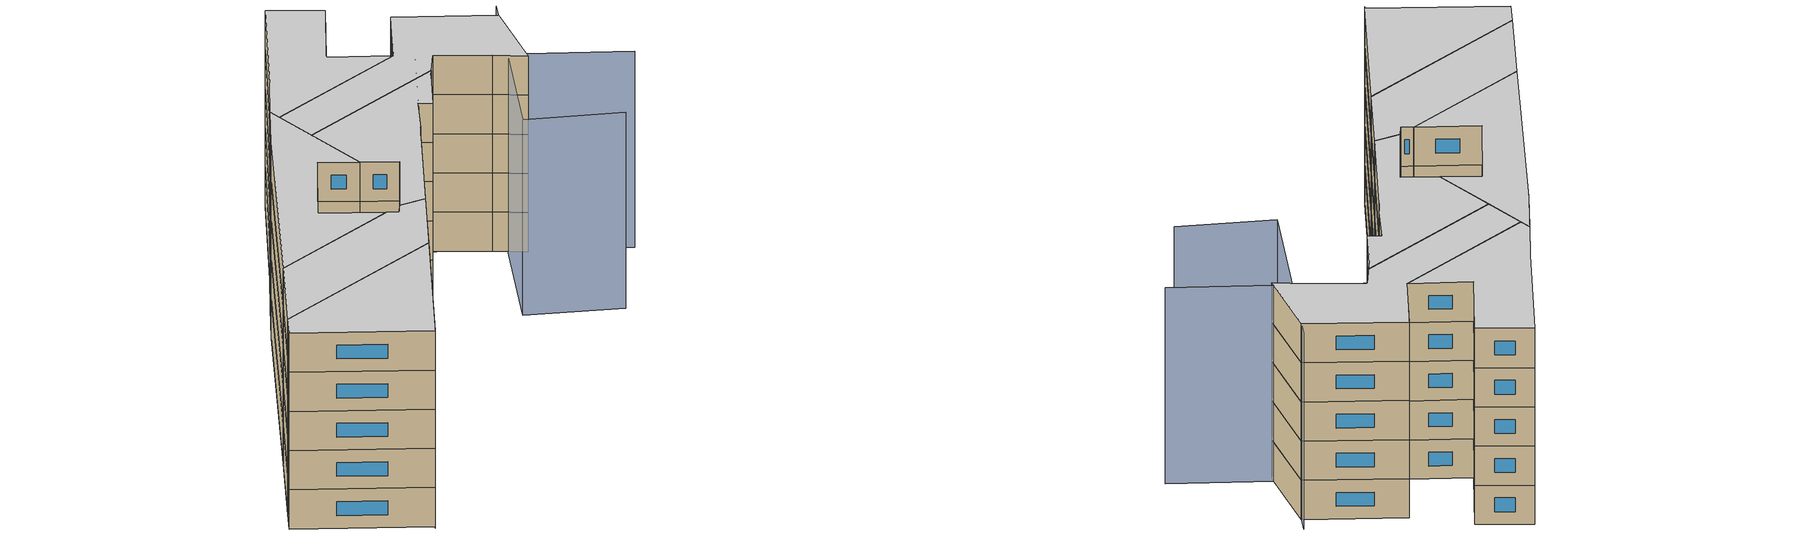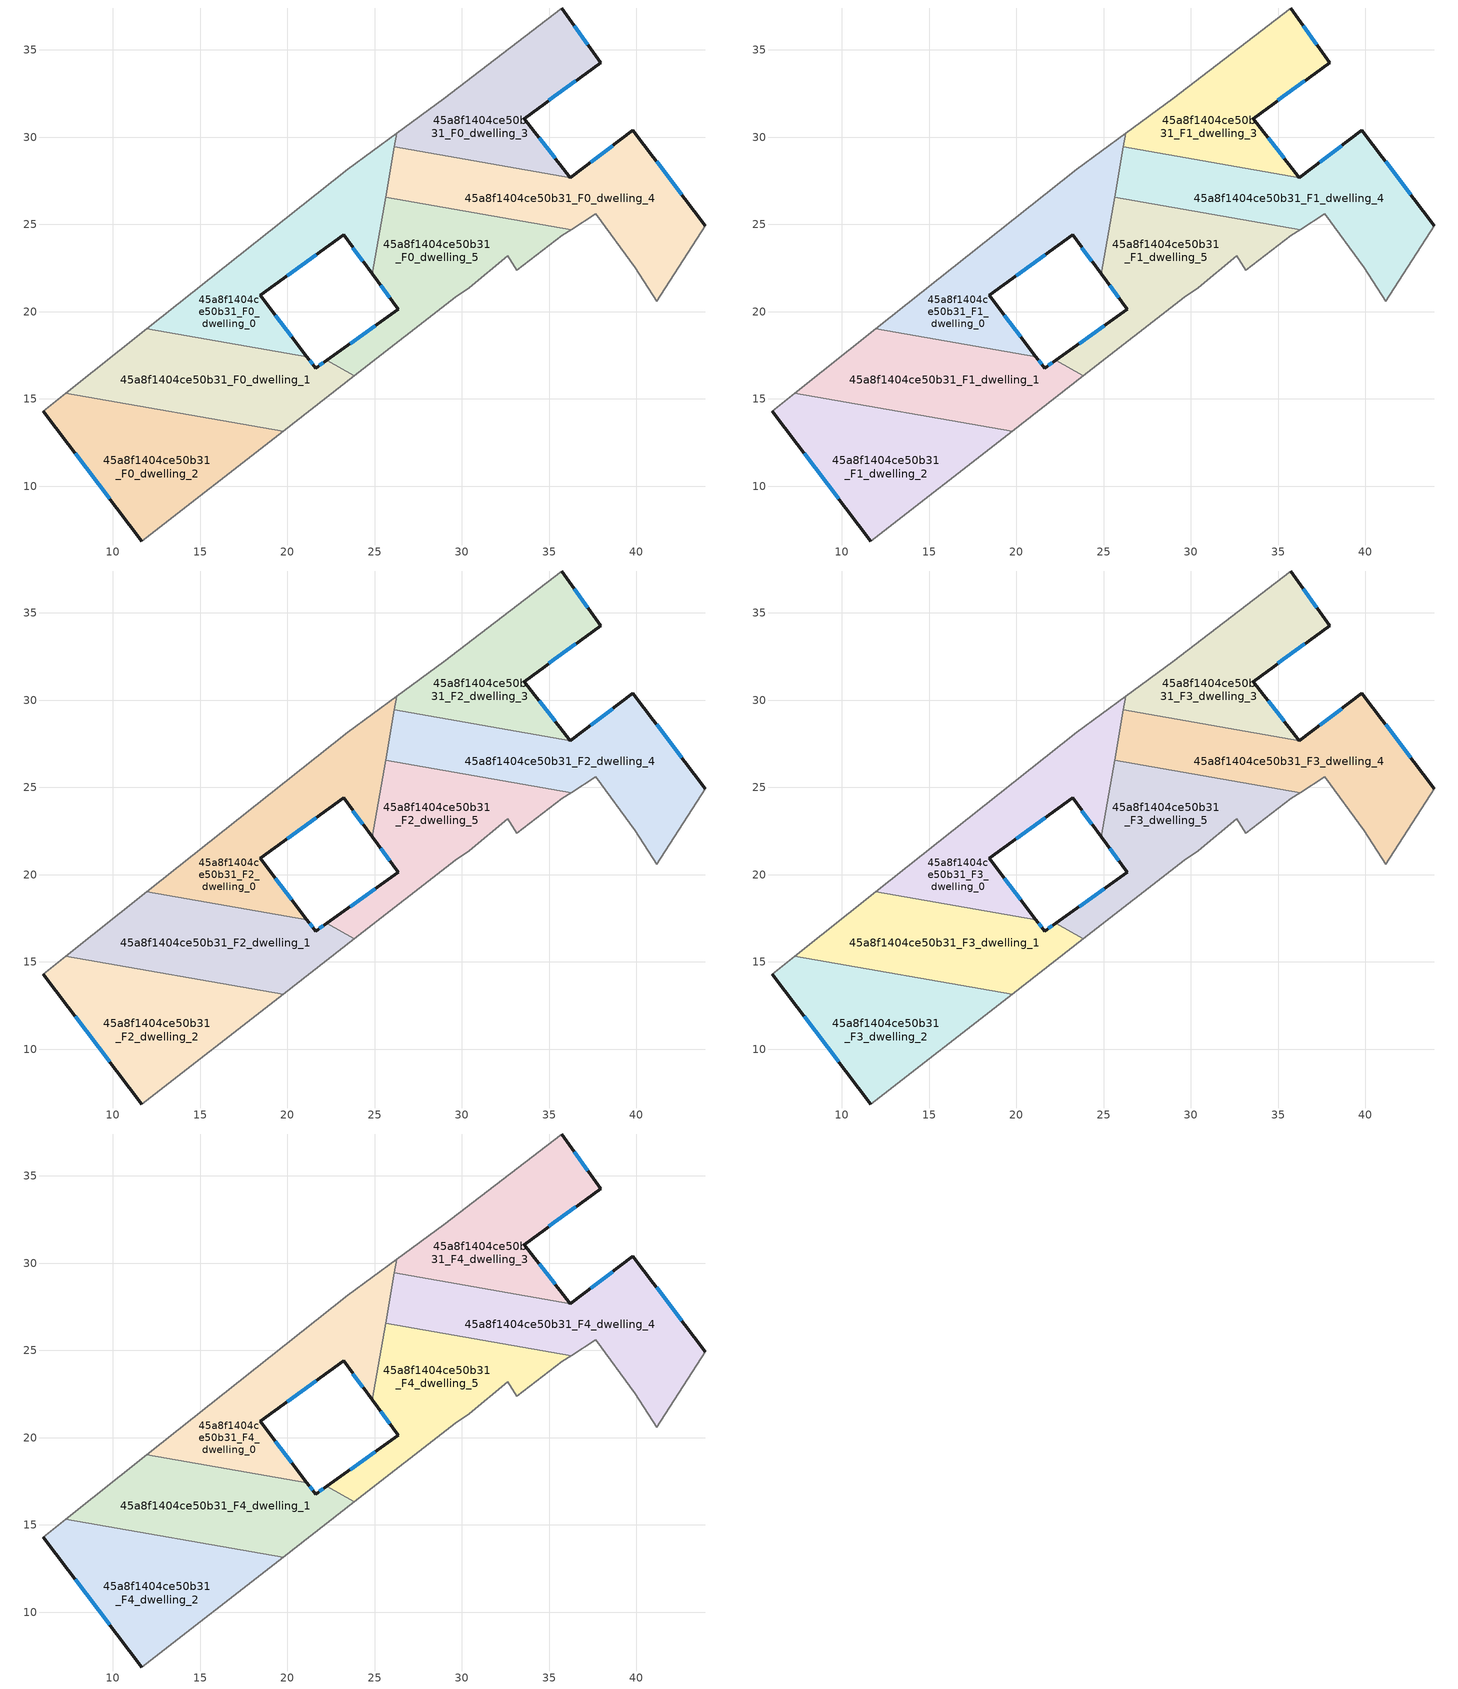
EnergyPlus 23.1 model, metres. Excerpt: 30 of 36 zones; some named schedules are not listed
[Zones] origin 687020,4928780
45a8f1404ce50b31_F0_dwelling_0
 floor ground (EU_floor_Construction): 26.27,30.23 24.86,22.17 23.23,24.39 18.44,20.93 21.11,17.43 11.95,19.02 23.46,28.15 z0
 wall outside (EU_wall_Construction): 21.11,17.43 18.44,20.93 23.23,24.39 24.86,22.17 z0:3
 wall adiabatic (EU_wall_Construction): 26.27,30.23 23.46,28.15 11.95,19.02 z0:3
 wall to 45a8f1404ce50b31_F0_dwelling_1 (EU_wall_Construction): 11.95,19.02 21.11,17.43 z0:3
 wall to 45a8f1404ce50b31_F0_dwelling_5 (EU_wall_Construction): 24.86,22.17 25.63,26.55 z0:3
 wall to 45a8f1404ce50b31_F0_dwelling_4 (EU_wall_Construction): 25.63,26.55 26.13,29.44 z0:3
 wall to 45a8f1404ce50b31_F0_dwelling_3 (EU_wall_Construction): 26.13,29.44 26.27,30.23 z0:3
 window (EU_Window_Construction): 20.24,18.57 19.31,19.79 / 23.76,23.67 24.33,22.89 / 19.99,22.06 21.67,23.27 z0.98:2.02
45a8f1404ce50b31_F0_dwelling_1
 floor ground (EU_floor_Construction): 22.27,17.22 23.85,16.33 19.76,13.16 7.29,15.33 11.95,19.02 21.11,17.43 21.62,16.76 z0
 wall outside (EU_wall_Construction): 22.27,17.22 21.62,16.76 21.11,17.43 z0:3
 wall adiabatic (EU_wall_Construction): 11.95,19.02 7.29,15.33 / 19.76,13.16 23.85,16.33 z0:3
 wall to 45a8f1404ce50b31_F0_dwelling_5 (EU_wall_Construction): 23.85,16.33 22.27,17.22 z0:3
 wall to 45a8f1404ce50b31_F0_dwelling_2 (EU_wall_Construction): 7.29,15.33 19.76,13.16 z0:3
 window (EU_Window_Construction): 21.45,16.98 21.27,17.21 / 22.06,17.07 21.83,16.91 z0.98:2.02
45a8f1404ce50b31_F0_dwelling_2
 floor ground (EU_floor_Construction): 19.76,13.16 11.65,6.85 6,14.3 7.29,15.33 z0
 wall outside (EU_wall_Construction): 6,14.3 11.65,6.85 z0:3
 wall adiabatic (EU_wall_Construction): 11.65,6.85 19.76,13.16 / 7.29,15.33 6,14.3 z0:3
 window (EU_Window_Construction): 7.83,11.88 9.81,9.28 z0.98:2.02
45a8f1404ce50b31_F0_dwelling_3
 floor ground (EU_floor_Construction): 35.73,37.4 37.95,34.27 33.57,31.06 36.22,27.68 26.13,29.44 26.27,30.23 28.96,32.21 z0
 wall outside (EU_wall_Construction): 36.22,27.68 33.57,31.06 37.95,34.27 35.73,37.4 z0:3
 wall adiabatic (EU_wall_Construction): 35.73,37.4 28.96,32.21 26.27,30.23 z0:3
 wall to 45a8f1404ce50b31_F0_dwelling_4 (EU_wall_Construction): 26.13,29.44 36.22,27.68 z0:3
 window (EU_Window_Construction): 35.36,28.78 34.43,29.96 / 37.23,35.29 36.45,36.39 / 34.99,32.11 36.53,33.23 z0.98:2.02
45a8f1404ce50b31_F0_dwelling_4
 floor ground (EU_floor_Construction): 39.81,30.4 43.96,24.91 41.18,20.6 39.94,22.52 37.68,25.6 36.26,24.7 25.63,26.55 26.13,29.44 36.22,27.68 z0
 wall outside (EU_wall_Construction): 43.96,24.91 39.81,30.4 36.22,27.68 z0:3
 wall adiabatic (EU_wall_Construction): 36.26,24.7 37.68,25.6 39.94,22.52 41.18,20.6 43.96,24.91 z0:3
 wall to 45a8f1404ce50b31_F0_dwelling_5 (EU_wall_Construction): 25.63,26.55 36.26,24.7 z0:3
 window (EU_Window_Construction): 38.64,29.52 37.39,28.57 / 42.61,26.7 41.16,28.62 z0.98:2.02
45a8f1404ce50b31_F0_dwelling_5
 floor ground (EU_floor_Construction): 36.26,24.7 35.76,24.37 33.15,22.37 32.62,23.19 30.43,21.38 29.62,20.81 23.85,16.33 22.27,17.22 26.37,20.13 24.86,22.17 25.63,26.55 z0
 wall outside (EU_wall_Construction): 24.86,22.17 26.37,20.13 22.27,17.22 z0:3
 wall adiabatic (EU_wall_Construction): 23.85,16.33 29.62,20.81 30.43,21.38 32.62,23.19 33.15,22.37 35.76,24.37 36.26,24.7 z0:3
 window (EU_Window_Construction): 25.35,21.51 25.88,20.8 / 25.03,19.19 23.6,18.17 z0.98:2.02
45a8f1404ce50b31_F1_dwelling_0
 floor to 45a8f1404ce50b31_F0_dwelling_0 (EU_floor_Construction): 26.27,30.23 24.86,22.17 23.23,24.39 18.44,20.93 21.11,17.43 11.95,19.02 23.46,28.15 z3
 wall outside (EU_wall_Construction): 21.11,17.43 18.44,20.93 23.23,24.39 24.86,22.17 z3:6
 wall adiabatic (EU_wall_Construction): 26.27,30.23 23.46,28.15 11.95,19.02 z3:6
 wall to 45a8f1404ce50b31_F1_dwelling_1 (EU_wall_Construction): 11.95,19.02 21.11,17.43 z3:6
 wall to 45a8f1404ce50b31_F1_dwelling_5 (EU_wall_Construction): 24.86,22.17 25.63,26.55 z3:6
 wall to 45a8f1404ce50b31_F1_dwelling_4 (EU_wall_Construction): 25.63,26.55 26.13,29.44 z3:6
 wall to 45a8f1404ce50b31_F1_dwelling_3 (EU_wall_Construction): 26.13,29.44 26.27,30.23 z3:6
 window (EU_Window_Construction): 20.24,18.57 19.31,19.79 / 23.76,23.67 24.33,22.89 / 19.99,22.06 21.67,23.27 z3.98:5.02
45a8f1404ce50b31_F1_dwelling_1
 floor to 45a8f1404ce50b31_F0_dwelling_1 (EU_floor_Construction): 22.27,17.22 23.85,16.33 19.76,13.16 7.29,15.33 11.95,19.02 21.11,17.43 21.62,16.76 z3
 wall outside (EU_wall_Construction): 22.27,17.22 21.62,16.76 21.11,17.43 z3:6
 wall adiabatic (EU_wall_Construction): 11.95,19.02 7.29,15.33 / 19.76,13.16 23.85,16.33 z3:6
 wall to 45a8f1404ce50b31_F1_dwelling_5 (EU_wall_Construction): 23.85,16.33 22.27,17.22 z3:6
 wall to 45a8f1404ce50b31_F1_dwelling_2 (EU_wall_Construction): 7.29,15.33 19.76,13.16 z3:6
 window (EU_Window_Construction): 21.45,16.98 21.27,17.21 / 22.06,17.07 21.83,16.91 z3.98:5.02
45a8f1404ce50b31_F1_dwelling_2
 floor to 45a8f1404ce50b31_F0_dwelling_2 (EU_floor_Construction): 19.76,13.16 11.65,6.85 6,14.3 7.29,15.33 z3
 wall outside (EU_wall_Construction): 6,14.3 11.65,6.85 z3:6
 wall adiabatic (EU_wall_Construction): 11.65,6.85 19.76,13.16 / 7.29,15.33 6,14.3 z3:6
 window (EU_Window_Construction): 7.83,11.88 9.81,9.28 z3.98:5.02
45a8f1404ce50b31_F1_dwelling_3
 floor to 45a8f1404ce50b31_F0_dwelling_3 (EU_floor_Construction): 35.73,37.4 37.95,34.27 33.57,31.06 36.22,27.68 26.13,29.44 26.27,30.23 28.96,32.21 z3
 wall outside (EU_wall_Construction): 36.22,27.68 33.57,31.06 37.95,34.27 35.73,37.4 z3:6
 wall adiabatic (EU_wall_Construction): 35.73,37.4 28.96,32.21 26.27,30.23 z3:6
 wall to 45a8f1404ce50b31_F1_dwelling_4 (EU_wall_Construction): 26.13,29.44 36.22,27.68 z3:6
 window (EU_Window_Construction): 35.36,28.78 34.43,29.96 / 37.23,35.29 36.45,36.39 / 34.99,32.11 36.53,33.23 z3.98:5.02
45a8f1404ce50b31_F1_dwelling_4
 floor to 45a8f1404ce50b31_F0_dwelling_4 (EU_floor_Construction): 39.8,30.4 43.96,24.91 41.17,20.6 39.94,22.52 37.67,25.6 36.26,24.7 25.63,26.55 26.13,29.44 36.22,27.68 z3
 wall outside (EU_wall_Construction): 43.96,24.91 39.81,30.4 36.22,27.68 z3:6
 wall adiabatic (EU_wall_Construction): 36.26,24.7 37.68,25.6 39.94,22.52 41.18,20.6 43.96,24.91 z3:6
 wall to 45a8f1404ce50b31_F1_dwelling_5 (EU_wall_Construction): 25.63,26.55 36.26,24.7 z3:6
 window (EU_Window_Construction): 38.64,29.52 37.39,28.57 / 42.61,26.7 41.16,28.62 z3.98:5.02
45a8f1404ce50b31_F1_dwelling_5
 floor to 45a8f1404ce50b31_F0_dwelling_5 (EU_floor_Construction): 36.26,24.7 35.75,24.37 33.15,22.37 32.62,23.19 30.43,21.38 29.62,20.81 23.85,16.33 22.27,17.22 26.37,20.13 24.86,22.17 25.63,26.55 z3
 wall outside (EU_wall_Construction): 24.86,22.17 26.37,20.13 22.27,17.22 z3:6
 wall adiabatic (EU_wall_Construction): 23.85,16.33 29.62,20.81 30.43,21.38 32.62,23.19 33.15,22.37 35.76,24.37 36.26,24.7 z3:6
 window (EU_Window_Construction): 25.35,21.51 25.88,20.8 / 25.03,19.19 23.6,18.17 z3.98:5.02
45a8f1404ce50b31_F2_dwelling_0
 floor to 45a8f1404ce50b31_F1_dwelling_0 (EU_floor_Construction): 26.27,30.23 24.86,22.17 23.23,24.39 18.44,20.93 21.11,17.43 11.95,19.02 23.46,28.15 z6
 wall outside (EU_wall_Construction): 21.11,17.43 18.44,20.93 23.23,24.39 24.86,22.17 z6:9
 wall adiabatic (EU_wall_Construction): 26.27,30.23 23.46,28.15 11.95,19.02 z6:9
 wall to 45a8f1404ce50b31_F2_dwelling_1 (EU_wall_Construction): 11.95,19.02 21.11,17.43 z6:9
 wall to 45a8f1404ce50b31_F2_dwelling_5 (EU_wall_Construction): 24.86,22.17 25.63,26.55 z6:9
 wall to 45a8f1404ce50b31_F2_dwelling_4 (EU_wall_Construction): 25.63,26.55 26.13,29.44 z6:9
 wall to 45a8f1404ce50b31_F2_dwelling_3 (EU_wall_Construction): 26.13,29.44 26.27,30.23 z6:9
 window (EU_Window_Construction): 20.24,18.57 19.31,19.79 / 23.76,23.67 24.33,22.89 / 19.99,22.06 21.67,23.27 z6.98:8.02
45a8f1404ce50b31_F2_dwelling_1
 floor to 45a8f1404ce50b31_F1_dwelling_1 (EU_floor_Construction): 22.27,17.22 23.85,16.33 19.76,13.16 7.29,15.33 11.95,19.02 21.11,17.43 21.62,16.76 z6
 wall outside (EU_wall_Construction): 22.27,17.22 21.62,16.76 21.11,17.43 z6:9
 wall adiabatic (EU_wall_Construction): 11.95,19.02 7.29,15.33 / 19.76,13.16 23.85,16.33 z6:9
 wall to 45a8f1404ce50b31_F2_dwelling_5 (EU_wall_Construction): 23.85,16.33 22.27,17.22 z6:9
 wall to 45a8f1404ce50b31_F2_dwelling_2 (EU_wall_Construction): 7.29,15.33 19.76,13.16 z6:9
 window (EU_Window_Construction): 21.45,16.98 21.27,17.21 / 22.06,17.07 21.83,16.91 z6.98:8.02
45a8f1404ce50b31_F2_dwelling_2
 floor to 45a8f1404ce50b31_F1_dwelling_2 (EU_floor_Construction): 19.76,13.16 11.65,6.85 6,14.3 7.29,15.33 z6
 wall outside (EU_wall_Construction): 6,14.3 11.65,6.85 z6:9
 wall adiabatic (EU_wall_Construction): 11.65,6.85 19.76,13.16 / 7.29,15.33 6,14.3 z6:9
 window (EU_Window_Construction): 7.83,11.88 9.81,9.28 z6.98:8.02
45a8f1404ce50b31_F2_dwelling_3
 floor to 45a8f1404ce50b31_F1_dwelling_3 (EU_floor_Construction): 35.73,37.4 37.95,34.27 33.57,31.06 36.22,27.68 26.13,29.44 26.27,30.23 28.96,32.21 z6
 wall outside (EU_wall_Construction): 36.22,27.68 33.57,31.06 37.95,34.27 35.73,37.4 z6:9
 wall adiabatic (EU_wall_Construction): 35.73,37.4 28.96,32.21 26.27,30.23 z6:9
 wall to 45a8f1404ce50b31_F2_dwelling_4 (EU_wall_Construction): 26.13,29.44 36.22,27.68 z6:9
 window (EU_Window_Construction): 35.36,28.78 34.43,29.96 / 37.23,35.29 36.45,36.39 / 34.99,32.11 36.53,33.23 z6.98:8.02
45a8f1404ce50b31_F2_dwelling_4
 floor to 45a8f1404ce50b31_F1_dwelling_4 (EU_floor_Construction): 39.8,30.4 43.96,24.91 41.17,20.6 39.94,22.52 37.67,25.6 36.26,24.7 25.63,26.55 26.13,29.44 36.22,27.68 z6
 wall outside (EU_wall_Construction): 43.96,24.91 39.81,30.4 36.22,27.68 z6:9
 wall adiabatic (EU_wall_Construction): 36.26,24.7 37.68,25.6 39.94,22.52 41.18,20.6 43.96,24.91 z6:9
 wall to 45a8f1404ce50b31_F2_dwelling_5 (EU_wall_Construction): 25.63,26.55 36.26,24.7 z6:9
 window (EU_Window_Construction): 38.64,29.52 37.39,28.57 / 42.61,26.7 41.16,28.62 z6.98:8.02
45a8f1404ce50b31_F2_dwelling_5
 floor to 45a8f1404ce50b31_F1_dwelling_5 (EU_floor_Construction): 36.26,24.7 35.75,24.37 33.15,22.37 32.62,23.19 30.43,21.38 29.62,20.81 23.85,16.33 22.27,17.22 26.37,20.13 24.86,22.17 25.63,26.55 z6
 wall outside (EU_wall_Construction): 24.86,22.17 26.37,20.13 22.27,17.22 z6:9
 wall adiabatic (EU_wall_Construction): 23.85,16.33 29.62,20.81 30.43,21.38 32.62,23.19 33.15,22.37 35.76,24.37 36.26,24.7 z6:9
 window (EU_Window_Construction): 25.35,21.51 25.88,20.8 / 25.03,19.19 23.6,18.17 z6.98:8.02
45a8f1404ce50b31_F3_dwelling_0
 floor to 45a8f1404ce50b31_F2_dwelling_0 (EU_floor_Construction): 26.27,30.23 24.86,22.17 23.23,24.39 18.44,20.93 21.11,17.43 11.95,19.02 23.46,28.15 z9
 wall outside (EU_wall_Construction): 21.11,17.43 18.44,20.93 23.23,24.39 24.86,22.17 z9:12
 wall adiabatic (EU_wall_Construction): 26.27,30.23 23.46,28.15 11.95,19.02 z9:12
 wall to 45a8f1404ce50b31_F3_dwelling_1 (EU_wall_Construction): 11.95,19.02 21.11,17.43 z9:12
 wall to 45a8f1404ce50b31_F3_dwelling_5 (EU_wall_Construction): 24.86,22.17 25.63,26.55 z9:12
 wall to 45a8f1404ce50b31_F3_dwelling_4 (EU_wall_Construction): 25.63,26.55 26.13,29.44 z9:12
 wall to 45a8f1404ce50b31_F3_dwelling_3 (EU_wall_Construction): 26.13,29.44 26.27,30.23 z9:12
 window (EU_Window_Construction): 20.24,18.57 19.31,19.79 / 23.76,23.67 24.33,22.89 / 19.99,22.06 21.67,23.27 z9.98:11.02
45a8f1404ce50b31_F3_dwelling_1
 floor to 45a8f1404ce50b31_F2_dwelling_1 (EU_floor_Construction): 22.27,17.22 23.85,16.33 19.76,13.16 7.29,15.33 11.95,19.02 21.11,17.43 21.62,16.76 z9
 wall outside (EU_wall_Construction): 22.27,17.22 21.62,16.76 21.11,17.43 z9:12
 wall adiabatic (EU_wall_Construction): 11.95,19.02 7.29,15.33 / 19.76,13.16 23.85,16.33 z9:12
 wall to 45a8f1404ce50b31_F3_dwelling_5 (EU_wall_Construction): 23.85,16.33 22.27,17.22 z9:12
 wall to 45a8f1404ce50b31_F3_dwelling_2 (EU_wall_Construction): 7.29,15.33 19.76,13.16 z9:12
 window (EU_Window_Construction): 21.45,16.98 21.27,17.21 / 22.06,17.07 21.83,16.91 z9.98:11.02
45a8f1404ce50b31_F3_dwelling_2
 floor to 45a8f1404ce50b31_F2_dwelling_2 (EU_floor_Construction): 19.76,13.16 11.65,6.85 6,14.3 7.29,15.33 z9
 wall outside (EU_wall_Construction): 6,14.3 11.65,6.85 z9:12
 wall adiabatic (EU_wall_Construction): 11.65,6.85 19.76,13.16 / 7.29,15.33 6,14.3 z9:12
 window (EU_Window_Construction): 7.83,11.88 9.81,9.28 z9.98:11.02
45a8f1404ce50b31_F3_dwelling_3
 floor to 45a8f1404ce50b31_F2_dwelling_3 (EU_floor_Construction): 35.73,37.4 37.95,34.27 33.57,31.06 36.22,27.68 26.13,29.44 26.27,30.23 28.96,32.21 z9
 wall outside (EU_wall_Construction): 36.22,27.68 33.57,31.06 37.95,34.27 35.73,37.4 z9:12
 wall adiabatic (EU_wall_Construction): 35.73,37.4 28.96,32.21 26.27,30.23 z9:12
 wall to 45a8f1404ce50b31_F3_dwelling_4 (EU_wall_Construction): 26.13,29.44 36.22,27.68 z9:12
 window (EU_Window_Construction): 35.36,28.78 34.43,29.96 / 37.23,35.29 36.45,36.39 / 34.99,32.11 36.53,33.23 z9.98:11.02
45a8f1404ce50b31_F3_dwelling_4
 floor to 45a8f1404ce50b31_F2_dwelling_4 (EU_floor_Construction): 39.8,30.4 43.96,24.91 41.17,20.6 39.94,22.52 37.67,25.6 36.26,24.7 25.63,26.55 26.13,29.44 36.22,27.68 z9
 wall outside (EU_wall_Construction): 43.96,24.91 39.81,30.4 36.22,27.68 z9:12
 wall adiabatic (EU_wall_Construction): 36.26,24.7 37.68,25.6 39.94,22.52 41.18,20.6 43.96,24.91 z9:12
 wall to 45a8f1404ce50b31_F3_dwelling_5 (EU_wall_Construction): 25.63,26.55 36.26,24.7 z9:12
 window (EU_Window_Construction): 38.64,29.52 37.39,28.57 / 42.61,26.7 41.16,28.62 z9.98:11.02
45a8f1404ce50b31_F3_dwelling_5
 floor to 45a8f1404ce50b31_F2_dwelling_5 (EU_floor_Construction): 36.26,24.7 35.75,24.37 33.15,22.37 32.62,23.19 30.43,21.38 29.62,20.81 23.85,16.33 22.27,17.22 26.37,20.13 24.86,22.17 25.63,26.55 z9
 wall outside (EU_wall_Construction): 24.86,22.17 26.37,20.13 22.27,17.22 z9:12
 wall adiabatic (EU_wall_Construction): 23.85,16.33 29.62,20.81 30.43,21.38 32.62,23.19 33.15,22.37 35.76,24.37 36.26,24.7 z9:12
 window (EU_Window_Construction): 25.35,21.51 25.88,20.8 / 25.03,19.19 23.6,18.17 z9.98:11.02
45a8f1404ce50b31_F4_dwelling_0
 floor to 45a8f1404ce50b31_F3_dwelling_0 (EU_floor_Construction): 26.27,30.23 24.86,22.17 23.23,24.39 18.44,20.93 21.11,17.43 11.95,19.02 23.46,28.15 z12
 wall outside (EU_wall_Construction): 21.11,17.43 18.44,20.93 23.23,24.39 24.86,22.17 z12:15
 wall adiabatic (EU_wall_Construction): 26.27,30.23 23.46,28.15 11.95,19.02 z12:15
 wall to 45a8f1404ce50b31_F4_dwelling_1 (EU_wall_Construction): 11.95,19.02 21.11,17.43 z12:15
 wall to 45a8f1404ce50b31_F4_dwelling_5 (EU_wall_Construction): 24.86,22.17 25.63,26.55 z12:15
 wall to 45a8f1404ce50b31_F4_dwelling_4 (EU_wall_Construction): 25.63,26.55 26.13,29.44 z12:15
 wall to 45a8f1404ce50b31_F4_dwelling_3 (EU_wall_Construction): 26.13,29.44 26.27,30.23 z12:15
 window (EU_Window_Construction): 20.24,18.57 19.31,19.79 / 23.76,23.67 24.33,22.89 / 19.99,22.06 21.67,23.27 z12.98:14.02
 ceiling to 45a8f1404ce50b31_F5_dwelling_0 (EU_floor_Construction): 24.86,22.17 26.27,30.23 23.46,28.15 11.95,19.02 21.11,17.43 18.44,20.93 23.23,24.39 z15
45a8f1404ce50b31_F4_dwelling_1
 floor to 45a8f1404ce50b31_F3_dwelling_1 (EU_floor_Construction): 22.27,17.22 23.85,16.33 19.76,13.16 7.29,15.33 11.95,19.02 21.11,17.43 21.62,16.76 z12
 wall outside (EU_wall_Construction): 22.27,17.22 21.62,16.76 21.11,17.43 z12:15
 wall adiabatic (EU_wall_Construction): 11.95,19.02 7.29,15.33 / 19.76,13.16 23.85,16.33 z12:15
 wall to 45a8f1404ce50b31_F4_dwelling_5 (EU_wall_Construction): 23.85,16.33 22.27,17.22 z12:15
 wall to 45a8f1404ce50b31_F4_dwelling_2 (EU_wall_Construction): 7.29,15.33 19.76,13.16 z12:15
 window (EU_Window_Construction): 21.45,16.98 21.27,17.21 / 22.06,17.07 21.83,16.91 z12.98:14.02
 ceiling to 45a8f1404ce50b31_F5_dwelling_1 (EU_floor_Construction): 23.85,16.33 22.27,17.22 21.62,16.76 21.11,17.43 11.95,19.02 7.29,15.33 19.76,13.16 z15
45a8f1404ce50b31_F4_dwelling_2
 floor to 45a8f1404ce50b31_F3_dwelling_2 (EU_floor_Construction): 19.76,13.16 11.65,6.85 6,14.3 7.29,15.33 z12
 wall outside (EU_wall_Construction): 6,14.3 11.65,6.85 z12:15
 wall adiabatic (EU_wall_Construction): 11.65,6.85 19.76,13.16 / 7.29,15.33 6,14.3 z12:15
 window (EU_Window_Construction): 7.83,11.88 9.81,9.28 z12.98:14.02
 ceiling to 45a8f1404ce50b31_F5_dwelling_2 (EU_floor_Construction): 19.76,13.16 7.29,15.33 6,14.3 11.65,6.85 z15
45a8f1404ce50b31_F4_dwelling_3
 floor to 45a8f1404ce50b31_F3_dwelling_3 (EU_floor_Construction): 35.73,37.4 37.95,34.27 33.57,31.06 36.22,27.68 26.13,29.44 26.27,30.23 28.96,32.21 z12
 wall outside (EU_wall_Construction): 36.22,27.68 33.57,31.06 37.95,34.27 35.73,37.4 z12:15
 wall adiabatic (EU_wall_Construction): 35.73,37.4 28.96,32.21 26.27,30.23 z12:15
 wall to 45a8f1404ce50b31_F4_dwelling_4 (EU_wall_Construction): 26.13,29.44 36.22,27.68 z12:15
 window (EU_Window_Construction): 35.36,28.78 34.43,29.96 / 37.23,35.29 36.45,36.39 / 34.99,32.11 36.53,33.23 z12.98:14.02
 ceiling to 45a8f1404ce50b31_F5_dwelling_3 (EU_floor_Construction): 36.22,27.68 33.57,31.06 37.95,34.27 35.73,37.4 28.96,32.21 26.27,30.23 26.13,29.44 z15
45a8f1404ce50b31_F4_dwelling_4
 floor to 45a8f1404ce50b31_F3_dwelling_4 (EU_floor_Construction): 39.8,30.4 43.96,24.91 41.17,20.6 39.94,22.52 37.67,25.6 36.26,24.7 25.63,26.55 26.13,29.44 36.22,27.68 z12
 wall outside (EU_wall_Construction): 43.96,24.91 39.81,30.4 36.22,27.68 z12:15
 wall adiabatic (EU_wall_Construction): 36.26,24.7 37.68,25.6 39.94,22.52 41.18,20.6 43.96,24.91 z12:15
 wall to 45a8f1404ce50b31_F4_dwelling_5 (EU_wall_Construction): 25.63,26.55 36.26,24.7 z12:15
 window (EU_Window_Construction): 38.64,29.52 37.39,28.57 / 42.61,26.7 41.16,28.62 z12.98:14.02
 ceiling to 45a8f1404ce50b31_F5_dwelling_4 (EU_floor_Construction): 41.17,20.6 43.96,24.91 39.8,30.4 36.22,27.68 26.13,29.44 25.63,26.55 36.26,24.7 37.67,25.6 39.94,22.52 z15
45a8f1404ce50b31_F4_dwelling_5
 floor to 45a8f1404ce50b31_F3_dwelling_5 (EU_floor_Construction): 36.26,24.7 35.75,24.37 33.15,22.37 32.62,23.19 30.43,21.38 29.62,20.81 23.85,16.33 22.27,17.22 26.37,20.13 24.86,22.17 25.63,26.55 z12
 wall outside (EU_wall_Construction): 24.86,22.17 26.37,20.13 22.27,17.22 z12:15
 wall adiabatic (EU_wall_Construction): 23.85,16.33 29.62,20.81 30.43,21.38 32.62,23.19 33.15,22.37 35.76,24.37 36.26,24.7 z12:15
 window (EU_Window_Construction): 25.35,21.51 25.88,20.8 / 25.03,19.19 23.6,18.17 z12.98:14.02
 ceiling to 45a8f1404ce50b31_F5_dwelling_5 (EU_floor_Construction): 33.15,22.37 35.75,24.37 36.26,24.7 25.63,26.55 24.86,22.17 26.37,20.13 22.27,17.22 23.85,16.33 29.62,20.81 30.43,21.38 32.62,23.19 z15
shading: 11.52,6.75 36.97,26.51 / 36.97,26.51 45.63,15.36 / 39.5,11.71 34.98,16.59 / 34.98,16.59 44.77,25.66 z0:15
[Building]
EU S2 Campaign: North Axis=0; Terrain=City; Solar Distribution=FullExterior
[Site:Location]
Bologna: Latitude=44.5; Longitude=11.25; Time Zone=1; Elevation=37
[SizingPeriod:WeatherFileDays]
AnnualSizingPeriod: Begin Month=1; Begin Day of Month=1; End Month=12; End Day of Month=31; Day of Week for Start Day=Monday; Use Weather File Daylight Saving Period=No; Use Weather File Rain and Snow Indicators=No
[MATERIAL]
EU_InternalMass_Material: Roughness=MediumRough; Thickness=0.1; Conductivity=1; Density=1800; Specific Heat=900; Thermal Absorptance=0.9; Solar Absorptance=0.7; Visible Absorptance=0.7
[MATERIAL:NOMASS] Roughness=MediumRough; Thermal Absorptance=0.9; Solar Absorptance=0.7; Visible Absorptance=0.7
Name | Thermal Resistance
EU_wall_NoMass | 0.905828
EU_floor_NoMass | 0.67114
[WINDOWMATERIAL:SIMPLEGLAZINGSYSTEM]
EU_Window_SimpleGlazing: UFactor=4.52486; Solar Heat Gain Coefficient=0.85; Visible Transmittance=0.85
[CONSTRUCTION]
EU_wall_Construction: EU_wall_NoMass
EU_floor_Construction: EU_floor_NoMass
EU_Window_Construction: EU_Window_SimpleGlazing
EU_InternalMass_Construction: EU_InternalMass_Material
[ZONE] Type=1; Multiplier=1; Ceiling Height=autocalculate; Floor Area=autocalculate; Part of Total Floor Area=Yes
Name | Volume
45a8f1404ce50b31_F0_dwelling_0; 45a8f1404ce50b31_F1_dwelling_0; 45a8f1404ce50b31_F2_dwelling_0; 45a8f1404ce50b31_F3_dwelling_0; 45a8f1404ce50b31_F4_dwelling_0 | 163.166
45a8f1404ce50b31_F0_dwelling_1 | 166.011
45a8f1404ce50b31_F1_dwelling_1; 45a8f1404ce50b31_F2_dwelling_1; 45a8f1404ce50b31_F3_dwelling_1; 45a8f1404ce50b31_F4_dwelling_1 | 166.012
45a8f1404ce50b31_F0_dwelling_2 | 167.595
45a8f1404ce50b31_F1_dwelling_2; 45a8f1404ce50b31_F2_dwelling_2; 45a8f1404ce50b31_F3_dwelling_2; 45a8f1404ce50b31_F4_dwelling_2 | 167.594
45a8f1404ce50b31_F0_dwelling_3 | 149.856
45a8f1404ce50b31_F1_dwelling_3; 45a8f1404ce50b31_F2_dwelling_3; 45a8f1404ce50b31_F3_dwelling_3; 45a8f1404ce50b31_F4_dwelling_3 | 149.855
45a8f1404ce50b31_F0_dwelling_4 | 206.251
45a8f1404ce50b31_F1_dwelling_4; 45a8f1404ce50b31_F2_dwelling_4; 45a8f1404ce50b31_F3_dwelling_4; 45a8f1404ce50b31_F4_dwelling_4 | 206.254
45a8f1404ce50b31_F0_dwelling_5 | 152.668
45a8f1404ce50b31_F1_dwelling_5; 45a8f1404ce50b31_F2_dwelling_5; 45a8f1404ce50b31_F3_dwelling_5; 45a8f1404ce50b31_F4_dwelling_5 | 152.67
[INTERNALMASS] Construction=EU_InternalMass_Construction
Name | Zone or ZoneList | Surface Area
45a8f1404ce50b31_F0_dwelling_0_EU_InternalMass | 45a8f1404ce50b31_F0_dwelling_0 | 54.3884
45a8f1404ce50b31_F0_dwelling_1_EU_InternalMass | 45a8f1404ce50b31_F0_dwelling_1 | 55.337
45a8f1404ce50b31_F0_dwelling_2_EU_InternalMass | 45a8f1404ce50b31_F0_dwelling_2 | 55.865
45a8f1404ce50b31_F0_dwelling_3_EU_InternalMass | 45a8f1404ce50b31_F0_dwelling_3 | 49.9517
45a8f1404ce50b31_F0_dwelling_4_EU_InternalMass | 45a8f1404ce50b31_F0_dwelling_4 | 68.7503
45a8f1404ce50b31_F0_dwelling_5_EU_InternalMass | 45a8f1404ce50b31_F0_dwelling_5 | 50.8886
45a8f1404ce50b31_F1_dwelling_0_EU_InternalMass | 45a8f1404ce50b31_F1_dwelling_0 | 54.3884
45a8f1404ce50b31_F1_dwelling_1_EU_InternalMass | 45a8f1404ce50b31_F1_dwelling_1 | 55.337
45a8f1404ce50b31_F1_dwelling_2_EU_InternalMass | 45a8f1404ce50b31_F1_dwelling_2 | 55.865
45a8f1404ce50b31_F1_dwelling_3_EU_InternalMass | 45a8f1404ce50b31_F1_dwelling_3 | 49.9517
45a8f1404ce50b31_F1_dwelling_4_EU_InternalMass | 45a8f1404ce50b31_F1_dwelling_4 | 68.7503
45a8f1404ce50b31_F1_dwelling_5_EU_InternalMass | 45a8f1404ce50b31_F1_dwelling_5 | 50.8886
45a8f1404ce50b31_F2_dwelling_0_EU_InternalMass | 45a8f1404ce50b31_F2_dwelling_0 | 54.3884
45a8f1404ce50b31_F2_dwelling_1_EU_InternalMass | 45a8f1404ce50b31_F2_dwelling_1 | 55.337
45a8f1404ce50b31_F2_dwelling_2_EU_InternalMass | 45a8f1404ce50b31_F2_dwelling_2 | 55.865
45a8f1404ce50b31_F2_dwelling_3_EU_InternalMass | 45a8f1404ce50b31_F2_dwelling_3 | 49.9517
45a8f1404ce50b31_F2_dwelling_4_EU_InternalMass | 45a8f1404ce50b31_F2_dwelling_4 | 68.7503
45a8f1404ce50b31_F2_dwelling_5_EU_InternalMass | 45a8f1404ce50b31_F2_dwelling_5 | 50.8886
45a8f1404ce50b31_F3_dwelling_0_EU_InternalMass | 45a8f1404ce50b31_F3_dwelling_0 | 54.3884
45a8f1404ce50b31_F3_dwelling_1_EU_InternalMass | 45a8f1404ce50b31_F3_dwelling_1 | 55.337
45a8f1404ce50b31_F3_dwelling_2_EU_InternalMass | 45a8f1404ce50b31_F3_dwelling_2 | 55.865
45a8f1404ce50b31_F3_dwelling_3_EU_InternalMass | 45a8f1404ce50b31_F3_dwelling_3 | 49.9517
45a8f1404ce50b31_F3_dwelling_4_EU_InternalMass | 45a8f1404ce50b31_F3_dwelling_4 | 68.7503
45a8f1404ce50b31_F3_dwelling_5_EU_InternalMass | 45a8f1404ce50b31_F3_dwelling_5 | 50.8886
45a8f1404ce50b31_F4_dwelling_0_EU_InternalMass | 45a8f1404ce50b31_F4_dwelling_0 | 54.3884
45a8f1404ce50b31_F4_dwelling_1_EU_InternalMass | 45a8f1404ce50b31_F4_dwelling_1 | 55.337
45a8f1404ce50b31_F4_dwelling_2_EU_InternalMass | 45a8f1404ce50b31_F4_dwelling_2 | 55.865
45a8f1404ce50b31_F4_dwelling_3_EU_InternalMass | 45a8f1404ce50b31_F4_dwelling_3 | 49.9517
45a8f1404ce50b31_F4_dwelling_4_EU_InternalMass | 45a8f1404ce50b31_F4_dwelling_4 | 68.7503
45a8f1404ce50b31_F4_dwelling_5_EU_InternalMass | 45a8f1404ce50b31_F4_dwelling_5 | 50.8886
[OTHEREQUIPMENT] Fuel Type=Electricity; Design Level Calculation Method=Watts/Area; Power per Zone Floor Area=1; Fraction Latent=0; Fraction Radiant=0; Fraction Lost=0; Carbon Dioxide Generation Rate=0; EndUse Subcategory=EU_Step8_InternalGains
Name | Zone or ZoneList or Space or SpaceList | Schedule
EU_Step8_InternalGain_45a8f1404ce50b31_F0_dwelling_0_f000 | 45a8f1404ce50b31_F0_dwelling_0 | EU_Step8_GainSchedule_45a8f1404ce50b31_F0_dwelling_0_f000
EU_Step8_InternalGain_45a8f1404ce50b31_F0_dwelling_1_f000 | 45a8f1404ce50b31_F0_dwelling_1 | EU_Step8_GainSchedule_45a8f1404ce50b31_F0_dwelling_1_f000
EU_Step8_InternalGain_45a8f1404ce50b31_F0_dwelling_2_f000 | 45a8f1404ce50b31_F0_dwelling_2 | EU_Step8_GainSchedule_45a8f1404ce50b31_F0_dwelling_2_f000
EU_Step8_InternalGain_45a8f1404ce50b31_F0_dwelling_3_f000 | 45a8f1404ce50b31_F0_dwelling_3 | EU_Step8_GainSchedule_45a8f1404ce50b31_F0_dwelling_3_f000
EU_Step8_InternalGain_45a8f1404ce50b31_F0_dwelling_4_f000 | 45a8f1404ce50b31_F0_dwelling_4 | EU_Step8_GainSchedule_45a8f1404ce50b31_F0_dwelling_4_f000
EU_Step8_InternalGain_45a8f1404ce50b31_F0_dwelling_5_f000 | 45a8f1404ce50b31_F0_dwelling_5 | EU_Step8_GainSchedule_45a8f1404ce50b31_F0_dwelling_5_f000
EU_Step8_InternalGain_45a8f1404ce50b31_F1_dwelling_0_f000 | 45a8f1404ce50b31_F1_dwelling_0 | EU_Step8_GainSchedule_45a8f1404ce50b31_F1_dwelling_0_f000
EU_Step8_InternalGain_45a8f1404ce50b31_F1_dwelling_1_f000 | 45a8f1404ce50b31_F1_dwelling_1 | EU_Step8_GainSchedule_45a8f1404ce50b31_F1_dwelling_1_f000
EU_Step8_InternalGain_45a8f1404ce50b31_F1_dwelling_2_f000 | 45a8f1404ce50b31_F1_dwelling_2 | EU_Step8_GainSchedule_45a8f1404ce50b31_F1_dwelling_2_f000
EU_Step8_InternalGain_45a8f1404ce50b31_F1_dwelling_3_f000 | 45a8f1404ce50b31_F1_dwelling_3 | EU_Step8_GainSchedule_45a8f1404ce50b31_F1_dwelling_3_f000
EU_Step8_InternalGain_45a8f1404ce50b31_F1_dwelling_4_f000 | 45a8f1404ce50b31_F1_dwelling_4 | EU_Step8_GainSchedule_45a8f1404ce50b31_F1_dwelling_4_f000
EU_Step8_InternalGain_45a8f1404ce50b31_F1_dwelling_5_f000 | 45a8f1404ce50b31_F1_dwelling_5 | EU_Step8_GainSchedule_45a8f1404ce50b31_F1_dwelling_5_f000
EU_Step8_InternalGain_45a8f1404ce50b31_F2_dwelling_0_f000 | 45a8f1404ce50b31_F2_dwelling_0 | EU_Step8_GainSchedule_45a8f1404ce50b31_F2_dwelling_0_f000
EU_Step8_InternalGain_45a8f1404ce50b31_F2_dwelling_1_f000 | 45a8f1404ce50b31_F2_dwelling_1 | EU_Step8_GainSchedule_45a8f1404ce50b31_F2_dwelling_1_f000
EU_Step8_InternalGain_45a8f1404ce50b31_F2_dwelling_2_f000 | 45a8f1404ce50b31_F2_dwelling_2 | EU_Step8_GainSchedule_45a8f1404ce50b31_F2_dwelling_2_f000
EU_Step8_InternalGain_45a8f1404ce50b31_F2_dwelling_3_f000 | 45a8f1404ce50b31_F2_dwelling_3 | EU_Step8_GainSchedule_45a8f1404ce50b31_F2_dwelling_3_f000
EU_Step8_InternalGain_45a8f1404ce50b31_F2_dwelling_4_f000 | 45a8f1404ce50b31_F2_dwelling_4 | EU_Step8_GainSchedule_45a8f1404ce50b31_F2_dwelling_4_f000
EU_Step8_InternalGain_45a8f1404ce50b31_F2_dwelling_5_f000 | 45a8f1404ce50b31_F2_dwelling_5 | EU_Step8_GainSchedule_45a8f1404ce50b31_F2_dwelling_5_f000
EU_Step8_InternalGain_45a8f1404ce50b31_F3_dwelling_0_f000 | 45a8f1404ce50b31_F3_dwelling_0 | EU_Step8_GainSchedule_45a8f1404ce50b31_F3_dwelling_0_f000
EU_Step8_InternalGain_45a8f1404ce50b31_F3_dwelling_1_f000 | 45a8f1404ce50b31_F3_dwelling_1 | EU_Step8_GainSchedule_45a8f1404ce50b31_F3_dwelling_1_f000
EU_Step8_InternalGain_45a8f1404ce50b31_F3_dwelling_2_f000 | 45a8f1404ce50b31_F3_dwelling_2 | EU_Step8_GainSchedule_45a8f1404ce50b31_F3_dwelling_2_f000
EU_Step8_InternalGain_45a8f1404ce50b31_F3_dwelling_3_f000 | 45a8f1404ce50b31_F3_dwelling_3 | EU_Step8_GainSchedule_45a8f1404ce50b31_F3_dwelling_3_f000
EU_Step8_InternalGain_45a8f1404ce50b31_F3_dwelling_4_f000 | 45a8f1404ce50b31_F3_dwelling_4 | EU_Step8_GainSchedule_45a8f1404ce50b31_F3_dwelling_4_f000
EU_Step8_InternalGain_45a8f1404ce50b31_F3_dwelling_5_f000 | 45a8f1404ce50b31_F3_dwelling_5 | EU_Step8_GainSchedule_45a8f1404ce50b31_F3_dwelling_5_f000
EU_Step8_InternalGain_45a8f1404ce50b31_F4_dwelling_0_f000 | 45a8f1404ce50b31_F4_dwelling_0 | EU_Step8_GainSchedule_45a8f1404ce50b31_F4_dwelling_0_f000
EU_Step8_InternalGain_45a8f1404ce50b31_F4_dwelling_1_f000 | 45a8f1404ce50b31_F4_dwelling_1 | EU_Step8_GainSchedule_45a8f1404ce50b31_F4_dwelling_1_f000
EU_Step8_InternalGain_45a8f1404ce50b31_F4_dwelling_2_f000 | 45a8f1404ce50b31_F4_dwelling_2 | EU_Step8_GainSchedule_45a8f1404ce50b31_F4_dwelling_2_f000
EU_Step8_InternalGain_45a8f1404ce50b31_F4_dwelling_3_f000 | 45a8f1404ce50b31_F4_dwelling_3 | EU_Step8_GainSchedule_45a8f1404ce50b31_F4_dwelling_3_f000
EU_Step8_InternalGain_45a8f1404ce50b31_F4_dwelling_4_f000 | 45a8f1404ce50b31_F4_dwelling_4 | EU_Step8_GainSchedule_45a8f1404ce50b31_F4_dwelling_4_f000
EU_Step8_InternalGain_45a8f1404ce50b31_F4_dwelling_5_f000 | 45a8f1404ce50b31_F4_dwelling_5 | EU_Step8_GainSchedule_45a8f1404ce50b31_F4_dwelling_5_f000
[ZONEVENTILATION:DESIGNFLOWRATE] Schedule=EU_AlwaysOn; Design Flow Rate Calculation Method=AirChanges/Hour; Air Changes per Hour=0.73129; Ventilation Type=Natural; Fan Pressure Rise=0; Fan Total Efficiency=1; Constant Term Coefficient=1; Temperature Term Coefficient=0; Velocity Term Coefficient=0; Velocity Squared Term Coefficient=0; Minimum Indoor Temperature=-100; Maximum Indoor Temperature=100; Delta Temperature=-100; Minimum Outdoor Temperature=-100; Maximum Outdoor Temperature=100; Maximum Wind Speed=40
Name | Zone or ZoneList or Space or SpaceList
EU_ConstantAir_45a8f1404ce50b31_F0_dwelling_0 | 45a8f1404ce50b31_F0_dwelling_0
EU_ConstantAir_45a8f1404ce50b31_F0_dwelling_1 | 45a8f1404ce50b31_F0_dwelling_1
EU_ConstantAir_45a8f1404ce50b31_F0_dwelling_2 | 45a8f1404ce50b31_F0_dwelling_2
EU_ConstantAir_45a8f1404ce50b31_F0_dwelling_3 | 45a8f1404ce50b31_F0_dwelling_3
EU_ConstantAir_45a8f1404ce50b31_F0_dwelling_4 | 45a8f1404ce50b31_F0_dwelling_4
EU_ConstantAir_45a8f1404ce50b31_F0_dwelling_5 | 45a8f1404ce50b31_F0_dwelling_5
EU_ConstantAir_45a8f1404ce50b31_F1_dwelling_0 | 45a8f1404ce50b31_F1_dwelling_0
EU_ConstantAir_45a8f1404ce50b31_F1_dwelling_1 | 45a8f1404ce50b31_F1_dwelling_1
EU_ConstantAir_45a8f1404ce50b31_F1_dwelling_2 | 45a8f1404ce50b31_F1_dwelling_2
EU_ConstantAir_45a8f1404ce50b31_F1_dwelling_3 | 45a8f1404ce50b31_F1_dwelling_3
EU_ConstantAir_45a8f1404ce50b31_F1_dwelling_4 | 45a8f1404ce50b31_F1_dwelling_4
EU_ConstantAir_45a8f1404ce50b31_F1_dwelling_5 | 45a8f1404ce50b31_F1_dwelling_5
EU_ConstantAir_45a8f1404ce50b31_F2_dwelling_0 | 45a8f1404ce50b31_F2_dwelling_0
EU_ConstantAir_45a8f1404ce50b31_F2_dwelling_1 | 45a8f1404ce50b31_F2_dwelling_1
EU_ConstantAir_45a8f1404ce50b31_F2_dwelling_2 | 45a8f1404ce50b31_F2_dwelling_2
EU_ConstantAir_45a8f1404ce50b31_F2_dwelling_3 | 45a8f1404ce50b31_F2_dwelling_3
EU_ConstantAir_45a8f1404ce50b31_F2_dwelling_4 | 45a8f1404ce50b31_F2_dwelling_4
EU_ConstantAir_45a8f1404ce50b31_F2_dwelling_5 | 45a8f1404ce50b31_F2_dwelling_5
EU_ConstantAir_45a8f1404ce50b31_F3_dwelling_0 | 45a8f1404ce50b31_F3_dwelling_0
EU_ConstantAir_45a8f1404ce50b31_F3_dwelling_1 | 45a8f1404ce50b31_F3_dwelling_1
EU_ConstantAir_45a8f1404ce50b31_F3_dwelling_2 | 45a8f1404ce50b31_F3_dwelling_2
EU_ConstantAir_45a8f1404ce50b31_F3_dwelling_3 | 45a8f1404ce50b31_F3_dwelling_3
EU_ConstantAir_45a8f1404ce50b31_F3_dwelling_4 | 45a8f1404ce50b31_F3_dwelling_4
EU_ConstantAir_45a8f1404ce50b31_F3_dwelling_5 | 45a8f1404ce50b31_F3_dwelling_5
EU_ConstantAir_45a8f1404ce50b31_F4_dwelling_0 | 45a8f1404ce50b31_F4_dwelling_0
EU_ConstantAir_45a8f1404ce50b31_F4_dwelling_1 | 45a8f1404ce50b31_F4_dwelling_1
EU_ConstantAir_45a8f1404ce50b31_F4_dwelling_2 | 45a8f1404ce50b31_F4_dwelling_2
EU_ConstantAir_45a8f1404ce50b31_F4_dwelling_3 | 45a8f1404ce50b31_F4_dwelling_3
EU_ConstantAir_45a8f1404ce50b31_F4_dwelling_4 | 45a8f1404ce50b31_F4_dwelling_4
EU_ConstantAir_45a8f1404ce50b31_F4_dwelling_5 | 45a8f1404ce50b31_F4_dwelling_5
[HVACTEMPLATE:ZONE:IDEALLOADSAIRSYSTEM] System Availability Schedule=EU_AlwaysOn; Maximum Heating Supply Air Temperature=50; Minimum Cooling Supply Air Temperature=13; Maximum Heating Supply Air Humidity Ratio=0.0156; Minimum Cooling Supply Air Humidity Ratio=0.0077; Heating Limit=NoLimit; Cooling Limit=NoLimit; Heating Availability Schedule=EU_AlwaysOn; Cooling Availability Schedule=EU_CoolingOff; Dehumidification Control Type=ConstantSensibleHeatRatio; Cooling Sensible Heat Ratio=0.7; Dehumidification Setpoint=60; Humidification Control Type=None; Humidification Setpoint=30; Outdoor Air Method=None; Outdoor Air Flow Rate per Person=0.00944; Outdoor Air Flow Rate per Zone Floor Area=0; Outdoor Air Flow Rate per Zone=0; Demand Controlled Ventilation Type=None; Outdoor Air Economizer Type=NoEconomizer; Heat Recovery Type=None; Sensible Heat Recovery Effectiveness=0.7; Latent Heat Recovery Effectiveness=0.65
Name | Template Thermostat
45a8f1404ce50b31_F0_dwelling_0 | EU_HeatOnly_45a8f1404ce50b31_F0_dwelling_0
45a8f1404ce50b31_F0_dwelling_1 | EU_HeatOnly_45a8f1404ce50b31_F0_dwelling_1
45a8f1404ce50b31_F0_dwelling_2 | EU_HeatOnly_45a8f1404ce50b31_F0_dwelling_2
45a8f1404ce50b31_F0_dwelling_3 | EU_HeatOnly_45a8f1404ce50b31_F0_dwelling_3
45a8f1404ce50b31_F0_dwelling_4 | EU_HeatOnly_45a8f1404ce50b31_F0_dwelling_4
45a8f1404ce50b31_F0_dwelling_5 | EU_HeatOnly_45a8f1404ce50b31_F0_dwelling_5
45a8f1404ce50b31_F1_dwelling_0 | EU_HeatOnly_45a8f1404ce50b31_F1_dwelling_0
45a8f1404ce50b31_F1_dwelling_1 | EU_HeatOnly_45a8f1404ce50b31_F1_dwelling_1
45a8f1404ce50b31_F1_dwelling_2 | EU_HeatOnly_45a8f1404ce50b31_F1_dwelling_2
45a8f1404ce50b31_F1_dwelling_3 | EU_HeatOnly_45a8f1404ce50b31_F1_dwelling_3
45a8f1404ce50b31_F1_dwelling_4 | EU_HeatOnly_45a8f1404ce50b31_F1_dwelling_4
45a8f1404ce50b31_F1_dwelling_5 | EU_HeatOnly_45a8f1404ce50b31_F1_dwelling_5
45a8f1404ce50b31_F2_dwelling_0 | EU_HeatOnly_45a8f1404ce50b31_F2_dwelling_0
45a8f1404ce50b31_F2_dwelling_1 | EU_HeatOnly_45a8f1404ce50b31_F2_dwelling_1
45a8f1404ce50b31_F2_dwelling_2 | EU_HeatOnly_45a8f1404ce50b31_F2_dwelling_2
45a8f1404ce50b31_F2_dwelling_3 | EU_HeatOnly_45a8f1404ce50b31_F2_dwelling_3
45a8f1404ce50b31_F2_dwelling_4 | EU_HeatOnly_45a8f1404ce50b31_F2_dwelling_4
45a8f1404ce50b31_F2_dwelling_5 | EU_HeatOnly_45a8f1404ce50b31_F2_dwelling_5
45a8f1404ce50b31_F3_dwelling_0 | EU_HeatOnly_45a8f1404ce50b31_F3_dwelling_0
45a8f1404ce50b31_F3_dwelling_1 | EU_HeatOnly_45a8f1404ce50b31_F3_dwelling_1
45a8f1404ce50b31_F3_dwelling_2 | EU_HeatOnly_45a8f1404ce50b31_F3_dwelling_2
45a8f1404ce50b31_F3_dwelling_3 | EU_HeatOnly_45a8f1404ce50b31_F3_dwelling_3
45a8f1404ce50b31_F3_dwelling_4 | EU_HeatOnly_45a8f1404ce50b31_F3_dwelling_4
45a8f1404ce50b31_F3_dwelling_5 | EU_HeatOnly_45a8f1404ce50b31_F3_dwelling_5
45a8f1404ce50b31_F4_dwelling_0 | EU_HeatOnly_45a8f1404ce50b31_F4_dwelling_0
45a8f1404ce50b31_F4_dwelling_1 | EU_HeatOnly_45a8f1404ce50b31_F4_dwelling_1
45a8f1404ce50b31_F4_dwelling_2 | EU_HeatOnly_45a8f1404ce50b31_F4_dwelling_2
45a8f1404ce50b31_F4_dwelling_3 | EU_HeatOnly_45a8f1404ce50b31_F4_dwelling_3
45a8f1404ce50b31_F4_dwelling_4 | EU_HeatOnly_45a8f1404ce50b31_F4_dwelling_4
45a8f1404ce50b31_F4_dwelling_5 | EU_HeatOnly_45a8f1404ce50b31_F4_dwelling_5
[SIZING:ZONE] Zone Cooling Design Supply Air Temperature Input Method=SupplyAirTemperature; Zone Cooling Design Supply Air Temperature=13; Zone Heating Design Supply Air Temperature Input Method=SupplyAirTemperature; Zone Heating Design Supply Air Temperature=50; Zone Cooling Design Supply Air Humidity Ratio=0.008; Zone Heating Design Supply Air Humidity Ratio=0.008; Cooling Design Air Flow Method=DesignDay; Cooling Design Air Flow Rate=0; Cooling Minimum Air Flow per Zone Floor Area=0.000762; Cooling Minimum Air Flow=0; Cooling Minimum Air Flow Fraction=0.2; Heating Design Air Flow Method=DesignDay; Heating Design Air Flow Rate=0; Heating Maximum Air Flow per Zone Floor Area=0.002032; Heating Maximum Air Flow=0.141576; Heating Maximum Air Flow Fraction=0.3; Account for Dedicated Outdoor Air System=No; Dedicated Outdoor Air System Control Strategy=NeutralSupplyAir; Dedicated Outdoor Air Low Setpoint Temperature for Design=autosize; Dedicated Outdoor Air High Setpoint Temperature for Design=autosize; Zone Load Sizing Method=Sensible Load Only No Latent Load; Zone Latent Cooling Design Supply Air Humidity Ratio Input Method=HumidityRatioDifference; Zone Cooling Design Supply Air Humidity Ratio Difference=0.005; Zone Latent Heating Design Supply Air Humidity Ratio Input Method=HumidityRatioDifference; Zone Humidification Design Supply Air Humidity Ratio Difference=0.005
45a8f1404ce50b31_F0_dwelling_0; 45a8f1404ce50b31_F0_dwelling_1; 45a8f1404ce50b31_F0_dwelling_2; 45a8f1404ce50b31_F0_dwelling_3; 45a8f1404ce50b31_F0_dwelling_4; 45a8f1404ce50b31_F0_dwelling_5; 45a8f1404ce50b31_F1_dwelling_0; 45a8f1404ce50b31_F1_dwelling_1; 45a8f1404ce50b31_F1_dwelling_2; 45a8f1404ce50b31_F1_dwelling_3; 45a8f1404ce50b31_F1_dwelling_4; 45a8f1404ce50b31_F1_dwelling_5; 45a8f1404ce50b31_F2_dwelling_0; 45a8f1404ce50b31_F2_dwelling_1; 45a8f1404ce50b31_F2_dwelling_2; 45a8f1404ce50b31_F2_dwelling_3; 45a8f1404ce50b31_F2_dwelling_4; 45a8f1404ce50b31_F2_dwelling_5; 45a8f1404ce50b31_F3_dwelling_0; 45a8f1404ce50b31_F3_dwelling_1; 45a8f1404ce50b31_F3_dwelling_2; 45a8f1404ce50b31_F3_dwelling_3; 45a8f1404ce50b31_F3_dwelling_4; 45a8f1404ce50b31_F3_dwelling_5; 45a8f1404ce50b31_F4_dwelling_0; 45a8f1404ce50b31_F4_dwelling_1; 45a8f1404ce50b31_F4_dwelling_2; 45a8f1404ce50b31_F4_dwelling_3; 45a8f1404ce50b31_F4_dwelling_4; 45a8f1404ce50b31_F4_dwelling_5
[SCHEDULE:FILE] Column Number=1; Rows to Skip at Top=0; Number of Hours of Data=8760; Column Separator=Comma; Interpolate to Timestep=No; Minutes per Item=60; Adjust Schedule for Daylight Savings=Yes
Name | File
EU_Step8_GainSchedule_45a8f1404ce50b31_F0_dwelling_0_f000 | ../../schedules/45a8f1404ce50b31/45a8f1404ce50b31_F0_dwelling_0_f000_gain.csv
EU_Step8_GainSchedule_45a8f1404ce50b31_F0_dwelling_1_f000 | ../../schedules/45a8f1404ce50b31/45a8f1404ce50b31_F0_dwelling_1_f000_gain.csv
EU_Step8_GainSchedule_45a8f1404ce50b31_F0_dwelling_2_f000 | ../../schedules/45a8f1404ce50b31/45a8f1404ce50b31_F0_dwelling_2_f000_gain.csv
EU_Step8_GainSchedule_45a8f1404ce50b31_F0_dwelling_3_f000 | ../../schedules/45a8f1404ce50b31/45a8f1404ce50b31_F0_dwelling_3_f000_gain.csv
EU_Step8_GainSchedule_45a8f1404ce50b31_F0_dwelling_4_f000 | ../../schedules/45a8f1404ce50b31/45a8f1404ce50b31_F0_dwelling_4_f000_gain.csv
EU_Step8_GainSchedule_45a8f1404ce50b31_F0_dwelling_5_f000 | ../../schedules/45a8f1404ce50b31/45a8f1404ce50b31_F0_dwelling_5_f000_gain.csv
EU_Step8_GainSchedule_45a8f1404ce50b31_F1_dwelling_0_f000 | ../../schedules/45a8f1404ce50b31/45a8f1404ce50b31_F1_dwelling_0_f000_gain.csv
EU_Step8_GainSchedule_45a8f1404ce50b31_F1_dwelling_1_f000 | ../../schedules/45a8f1404ce50b31/45a8f1404ce50b31_F1_dwelling_1_f000_gain.csv
EU_Step8_GainSchedule_45a8f1404ce50b31_F1_dwelling_2_f000 | ../../schedules/45a8f1404ce50b31/45a8f1404ce50b31_F1_dwelling_2_f000_gain.csv
EU_Step8_GainSchedule_45a8f1404ce50b31_F1_dwelling_3_f000 | ../../schedules/45a8f1404ce50b31/45a8f1404ce50b31_F1_dwelling_3_f000_gain.csv
EU_Step8_GainSchedule_45a8f1404ce50b31_F1_dwelling_4_f000 | ../../schedules/45a8f1404ce50b31/45a8f1404ce50b31_F1_dwelling_4_f000_gain.csv
EU_Step8_GainSchedule_45a8f1404ce50b31_F1_dwelling_5_f000 | ../../schedules/45a8f1404ce50b31/45a8f1404ce50b31_F1_dwelling_5_f000_gain.csv
EU_Step8_GainSchedule_45a8f1404ce50b31_F2_dwelling_0_f000 | ../../schedules/45a8f1404ce50b31/45a8f1404ce50b31_F2_dwelling_0_f000_gain.csv
EU_Step8_GainSchedule_45a8f1404ce50b31_F2_dwelling_1_f000 | ../../schedules/45a8f1404ce50b31/45a8f1404ce50b31_F2_dwelling_1_f000_gain.csv
EU_Step8_GainSchedule_45a8f1404ce50b31_F2_dwelling_2_f000 | ../../schedules/45a8f1404ce50b31/45a8f1404ce50b31_F2_dwelling_2_f000_gain.csv
EU_Step8_GainSchedule_45a8f1404ce50b31_F2_dwelling_3_f000 | ../../schedules/45a8f1404ce50b31/45a8f1404ce50b31_F2_dwelling_3_f000_gain.csv
EU_Step8_GainSchedule_45a8f1404ce50b31_F2_dwelling_4_f000 | ../../schedules/45a8f1404ce50b31/45a8f1404ce50b31_F2_dwelling_4_f000_gain.csv
EU_Step8_GainSchedule_45a8f1404ce50b31_F2_dwelling_5_f000 | ../../schedules/45a8f1404ce50b31/45a8f1404ce50b31_F2_dwelling_5_f000_gain.csv
EU_Step8_GainSchedule_45a8f1404ce50b31_F3_dwelling_0_f000 | ../../schedules/45a8f1404ce50b31/45a8f1404ce50b31_F3_dwelling_0_f000_gain.csv
